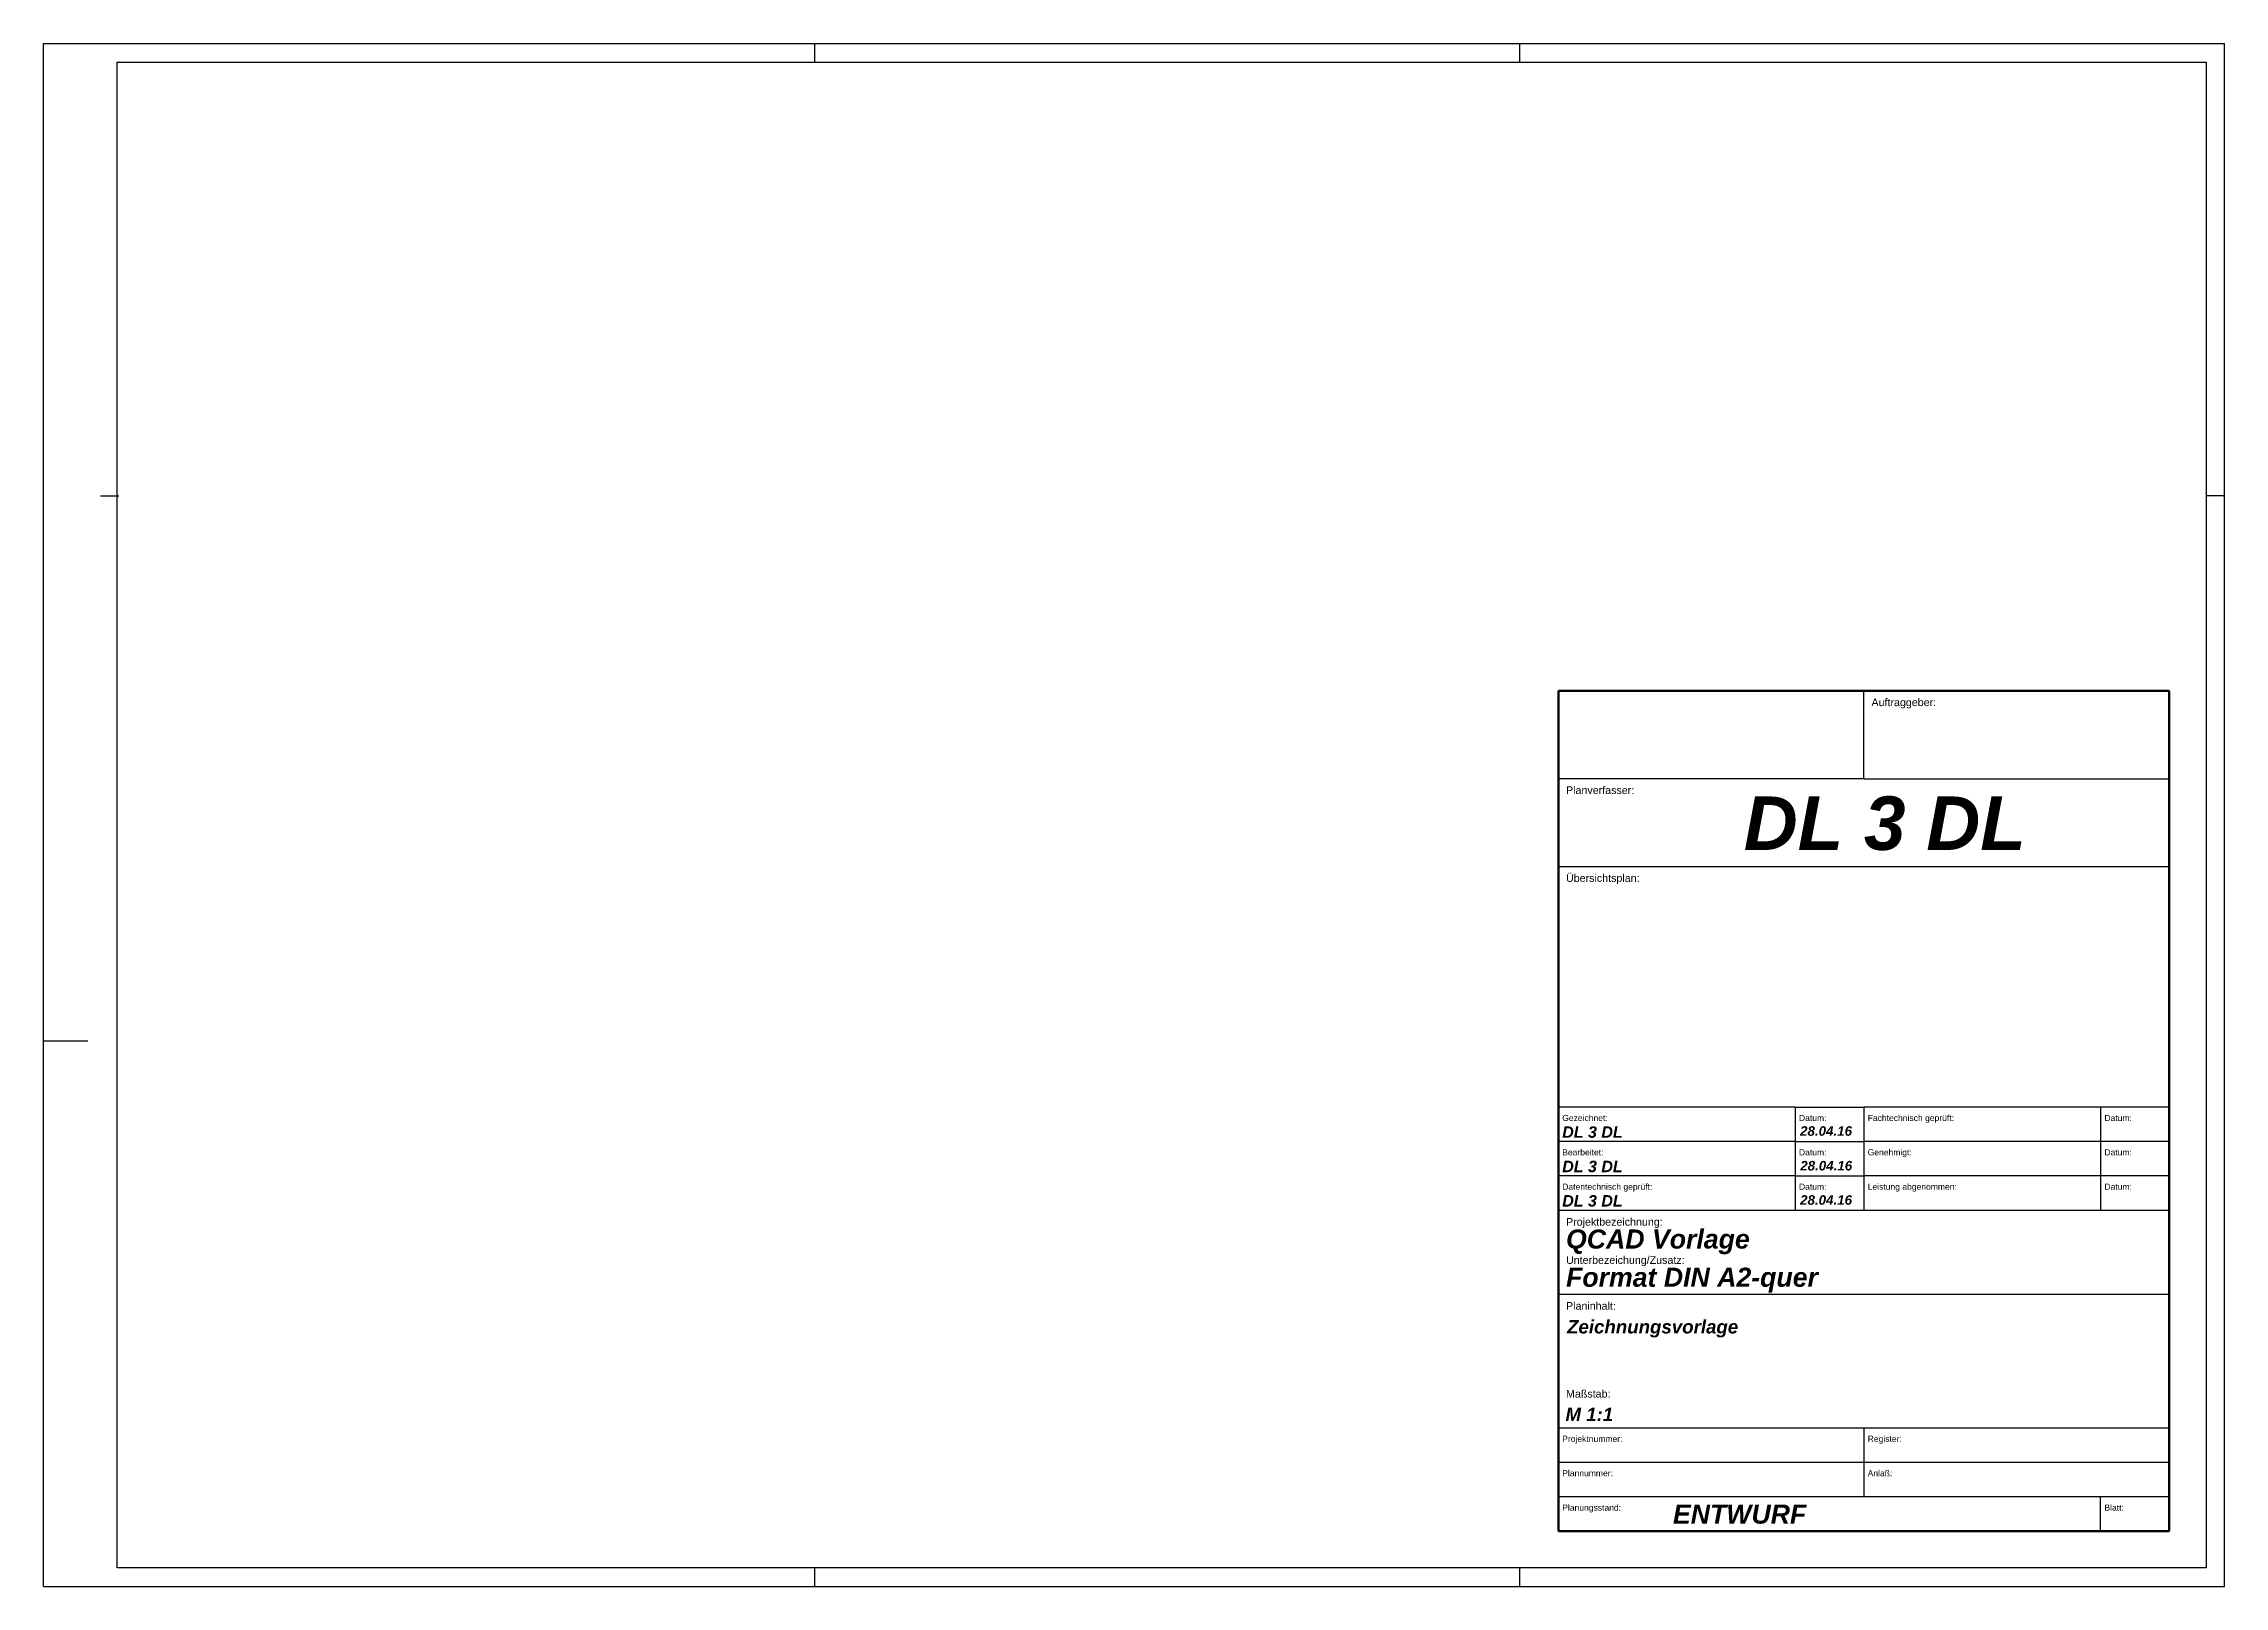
# Model space of a CAD drawing. Header units: millimetres. Extents: x 0 to 594, y 0 to 420.
import ezdxf

# ---------------------------------------------------------------- set-up
doc = ezdxf.new("R2010")
doc.units = ezdxf.units.MM
for name, color, linetype, true_color in [('Blattrahmen Din A0', 5, 'Continuous', 0x0000ff), ('Faltung Lochung', 3, 'Continuous', 0x00ff00), ('Plankopf ausgefüllt', 96, 'Continuous', 0x008000), ('Plankopf Rahmen', 1, 'Continuous', 0xff0000), ('Plankopf Text Vorgabe', 5, 'Continuous', 0x0000ff)]:
    doc.layers.add(name, color=color, linetype=linetype, true_color=true_color)
doc.layers.add('Plankopf Rahmen 0.5', color=1, linetype='Continuous', lineweight=50, true_color=0xff0000)
doc.styles.add('textstyle20', font='')
doc.styles.add('textstyle21', font='')
doc.styles.add('textstyle22', font='')
doc.styles.add('textstyle23', font='')
doc.styles.add('textstyle24', font='')
doc.styles.add('textstyle25', font='')
doc.styles.add('textstyle26', font='')
doc.styles.add('textstyle27', font='')
doc.styles.add('textstyle28', font='')
doc.styles.add('textstyle29', font='')
doc.styles.add('textstyle30', font='')
doc.styles.add('textstyle31', font='')
doc.styles.add('textstyle32', font='')
doc.styles.add('textstyle33', font='')
doc.styles.add('textstyle34', font='')
doc.styles.add('textstyle35', font='')
doc.styles.add('textstyle36', font='')
doc.styles.add('textstyle37', font='')
doc.styles.add('textstyle38', font='')
doc.styles.add('textstyle39', font='')
doc.styles.add('textstyle40', font='')
doc.styles.add('textstyle41', font='')
doc.styles.add('textstyle42', font='')
doc.styles.add('textstyle43', font='')
doc.styles.add('textstyle44', font='')
doc.styles.add('textstyle45', font='')
doc.styles.add('textstyle46', font='')
doc.styles.add('textstyle47', font='')
doc.styles.add('textstyle48', font='')
doc.styles.add('textstyle49', font='')
doc.styles.add('textstyle50', font='')
doc.styles.add('textstyle51', font='')
doc.styles.add('textstyle52', font='txt')
doc.styles.add('textstyle53', font='')
doc.styles.add('textstyle54', font='')
doc.styles.add('textstyle55', font='')
doc.styles.add('textstyle56', font='')
doc.styles.get('textstyle20').set_extended_font_data('Liberation Sans')
doc.styles.get('textstyle21').set_extended_font_data('Liberation Sans')
doc.styles.get('textstyle22').set_extended_font_data('Liberation Sans')
doc.styles.get('textstyle23').set_extended_font_data('Liberation Sans')
doc.styles.get('textstyle24').set_extended_font_data('Liberation Sans')
doc.styles.get('textstyle25').set_extended_font_data('Liberation Sans')
doc.styles.get('textstyle26').set_extended_font_data('Liberation Sans')
doc.styles.get('textstyle27').set_extended_font_data('Liberation Sans')
doc.styles.get('textstyle28').set_extended_font_data('Liberation Sans')
doc.styles.get('textstyle29').set_extended_font_data('Liberation Sans')
doc.styles.get('textstyle30').set_extended_font_data('Liberation Sans')
doc.styles.get('textstyle31').set_extended_font_data('Liberation Sans')
doc.styles.get('textstyle32').set_extended_font_data('Liberation Sans')
doc.styles.get('textstyle33').set_extended_font_data('Liberation Sans')
doc.styles.get('textstyle34').set_extended_font_data('Liberation Sans')
doc.styles.get('textstyle35').set_extended_font_data('Liberation Sans')
doc.styles.get('textstyle36').set_extended_font_data('Liberation Sans')
doc.styles.get('textstyle37').set_extended_font_data('Liberation Sans')
doc.styles.get('textstyle38').set_extended_font_data('Liberation Sans')
doc.styles.get('textstyle39').set_extended_font_data('Liberation Sans')
doc.styles.get('textstyle40').set_extended_font_data('Liberation Sans')
doc.styles.get('textstyle41').set_extended_font_data('Liberation Sans')
doc.styles.get('textstyle42').set_extended_font_data('Liberation Sans')
doc.styles.get('textstyle43').set_extended_font_data('Liberation Sans')
doc.styles.get('textstyle44').set_extended_font_data('Liberation Sans')
doc.styles.get('textstyle45').set_extended_font_data('Liberation Sans', bold=True)
doc.styles.get('textstyle46').set_extended_font_data('Liberation Sans', bold=True)
doc.styles.get('textstyle47').set_extended_font_data('Liberation Sans', bold=True)
doc.styles.get('textstyle48').set_extended_font_data('Liberation Sans', bold=True)
doc.styles.get('textstyle49').set_extended_font_data('Liberation Sans', bold=True)
doc.styles.get('textstyle50').set_extended_font_data('Liberation Sans', bold=True)
doc.styles.get('textstyle51').set_extended_font_data('Liberation Sans', bold=True)
doc.styles.get('textstyle53').set_extended_font_data('Liberation Sans', bold=True)
doc.styles.get('textstyle54').set_extended_font_data('Liberation Sans', bold=True)
doc.styles.get('textstyle55').set_extended_font_data('Liberation Sans', bold=True)
doc.styles.get('textstyle56').set_extended_font_data('Liberation Sans', bold=True)

msp = doc.modelspace()

# ---------------------------------------------------------------- linework, layer by layer
at = {"layer": 'Blattrahmen Din A0'}
for p, q in [((0, 0), (0, 420)), ((0, 420), (594, 420)), ((594, 0), (594, 420)), ((20, 415), (589, 415)), ((20, 5), (20, 415)), ((589, 415), (589, 5)), ((0, 0), (594, 0)), ((589, 5), (20, 5))]:
    msp.add_line(p, q, dxfattribs=at)
at = {"layer": 'Faltung Lochung'}
for p, q in [((210, 420), (210, 415)), ((402, 420), (402, 415)), ((589, 297), (594, 297)), ((15.48, 296.85), (20.48, 296.85)), ((0, 148.5), (12, 148.5)), ((210, 5), (210, 0)), ((402, 5), (402, 0))]:
    msp.add_line(p, q, dxfattribs=at)
at = {"layer": 'Plankopf Rahmen'}
for p, q in [((412.6, 15), (412.6, 243.8)), ((412.6, 243.8), (579, 243.8)), ((495.8, 219.88), (495.8, 243.8)), ((579, 15), (579, 243.8)), ((495.8, 219.88), (412.6, 219.88)), ((495.8, 219.88), (579, 219.88)), ((412.6, 195.96), (579, 195.96)), ((477.08, 130.44), (412.6, 130.44)), ((477.08, 130.44), (477.08, 102.36)), ((477.08, 130.44), (495.8, 130.44)), ((560.28, 130.44), (495.8, 130.44)), ((495.8, 130.44), (495.8, 102.36)), ((579, 130.44), (560.28, 130.44)), ((560.28, 130.44), (560.28, 102.36)), ((477.08, 121.08), (412.6, 121.08)), ((477.08, 121.08), (495.8, 121.08)), ((560.28, 121.08), (495.8, 121.08)), ((579, 121.08), (560.28, 121.08)), ((477.08, 111.72), (412.6, 111.72)), ((477.08, 111.72), (495.8, 111.72)), ((560.28, 111.72), (495.8, 111.72)), ((579, 111.72), (560.28, 111.72)), ((579, 102.36), (412.6, 102.36)), ((579, 79.48), (412.6, 79.48)), ((495.8, 43.08), (412.6, 43.08)), ((579, 43.08), (495.8, 43.08)), ((495.8, 43.08), (495.8, 24.36)), ((495.8, 33.72), (412.6, 33.72)), ((579, 33.72), (495.8, 33.72)), ((579, 24.36), (412.6, 24.36)), ((560.28, 15), (560.28, 24.36)), ((579, 15), (412.6, 15))]:
    msp.add_line(p, q, dxfattribs=at)
at = {"layer": 'Plankopf Rahmen 0.5'}
for p, q in [((579, 243.8), (412.6, 243.8)), ((412.6, 243.8), (412.6, 15)), ((579, 15), (579, 243.8)), ((412.6, 15), (412.6, 15)), ((412.6, 15), (579, 15)), ((579, 15), (579, 15))]:
    msp.add_line(p, q, dxfattribs=at)

# ---------------------------------------------------------------- texts
at = {"layer": 'Plankopf ausgefüllt', "attachment_point": 1}
for s, insert, char_height, style in [('\\fLiberation Sans|b1|i1|c0|p0;DL 3 DL', (463.08, 215.05), 14.56, 'textstyle45'), ('\\fLiberation Sans|b1|i1|c0|p0;DL 3 DL', (413.64, 125.24), 3.12, 'textstyle46'), ('\\fLiberation Sans|b1|i1|c0|p0;28.04.16', (478.43, 125.27), 2.6, 'textstyle49'), ('\\fLiberation Sans|b1|i1|c0|p0;DL 3 DL', (413.64, 115.88), 3.12, 'textstyle47'), ('\\fLiberation Sans|b1|i1|c0|p0;28.04.16', (478.48, 115.82), 2.6, 'textstyle50'), ('\\fLiberation Sans|b1|i1|c0|p0;DL 3 DL', (413.64, 106.52), 3.12, 'textstyle48'), ('\\fLiberation Sans|b1|i1|c0|p0;28.04.16', (478.44, 106.49), 2.6, 'textstyle51'), ('\\fLiberation Sans|b1|i1|c0|p0;QCAD Vorlage', (414.68, 97.16), 5.2, 'textstyle52'), ('\\fLiberation Sans|b1|i1|c0|p0;Format DIN A2-quer', (414.68, 86.76), 5.2, 'textstyle53'), ('\\fLiberation Sans|b1|i1|c0|p0;Zeichnungsvorlage', (414.96, 72.49), 3.64, 'textstyle55'), ('\\fLiberation Sans|b1|i1|c0|p0;M 1:1', (414.53, 48.63), 3.64, 'textstyle54'), ('\\fLiberation Sans|b1|i1|c0|p0;ENTWURF', (443.8, 22.28), 5.2, 'textstyle56')]:
    msp.add_mtext(s, dxfattribs=dict(at, insert=insert, char_height=char_height, style=style))
at = {"layer": 'Plankopf Text Vorgabe', "attachment_point": 1}
for s, insert, char_height, style in [('Auftraggeber:', (497.88, 241.72), 2.08, 'textstyle22'), ('Planverfasser:', (414.68, 217.8), 2.08, 'textstyle20'), ('Übersichtsplan:', (414.68, 193.88), 2.08, 'textstyle21'), ('Gezeichnet:', (413.64, 128.36), 1.664, 'textstyle23'), ('Datum:', (478.12, 128.36), 1.664, 'textstyle26'), ('Fachtechnisch geprüft:', (496.84, 128.36), 1.664, 'textstyle29'), ('Datum:', (561.32, 128.36), 1.664, 'textstyle32'), ('Bearbeitet:', (413.64, 119), 1.664, 'textstyle24'), ('Datum:', (478.12, 119), 1.664, 'textstyle27'), ('Genehmigt:', (496.84, 119), 1.664, 'textstyle30'), ('Datum:', (561.32, 119), 1.664, 'textstyle33'), ('Datentechnisch geprüft:', (413.64, 109.64), 1.664, 'textstyle25'), ('Datum:', (478.12, 109.64), 1.664, 'textstyle28'), ('Leistung abgenommen:', (496.84, 109.64), 1.664, 'textstyle31'), ('Datum:', (561.32, 109.64), 1.664, 'textstyle34'), ('Projektbezeichnung:', (414.68, 100.28), 2.08, 'textstyle35'), ('Unterbezeichung/Zusatz:', (414.68, 89.88), 2.08, 'textstyle36'), ('Planinhalt:', (414.68, 77.4), 2.08, 'textstyle37'), ('Maßstab:', (414.68, 53.48), 2.08, 'textstyle38'), ('Projektnummer:', (413.64, 41), 1.664, 'textstyle39'), ('Register:', (496.84, 41), 1.664, 'textstyle42'), ('Plannummer:', (413.64, 31.64), 1.664, 'textstyle40'), ('Anlaß:', (496.84, 31.64), 1.664, 'textstyle43'), ('Planungsstand:', (413.64, 22.28), 1.664, 'textstyle41'), ('Blatt:', (561.32, 22.28), 1.664, 'textstyle44')]:
    msp.add_mtext(s, dxfattribs=dict(at, insert=insert, char_height=char_height, style=style))

doc.saveas('drawing.dxf')
